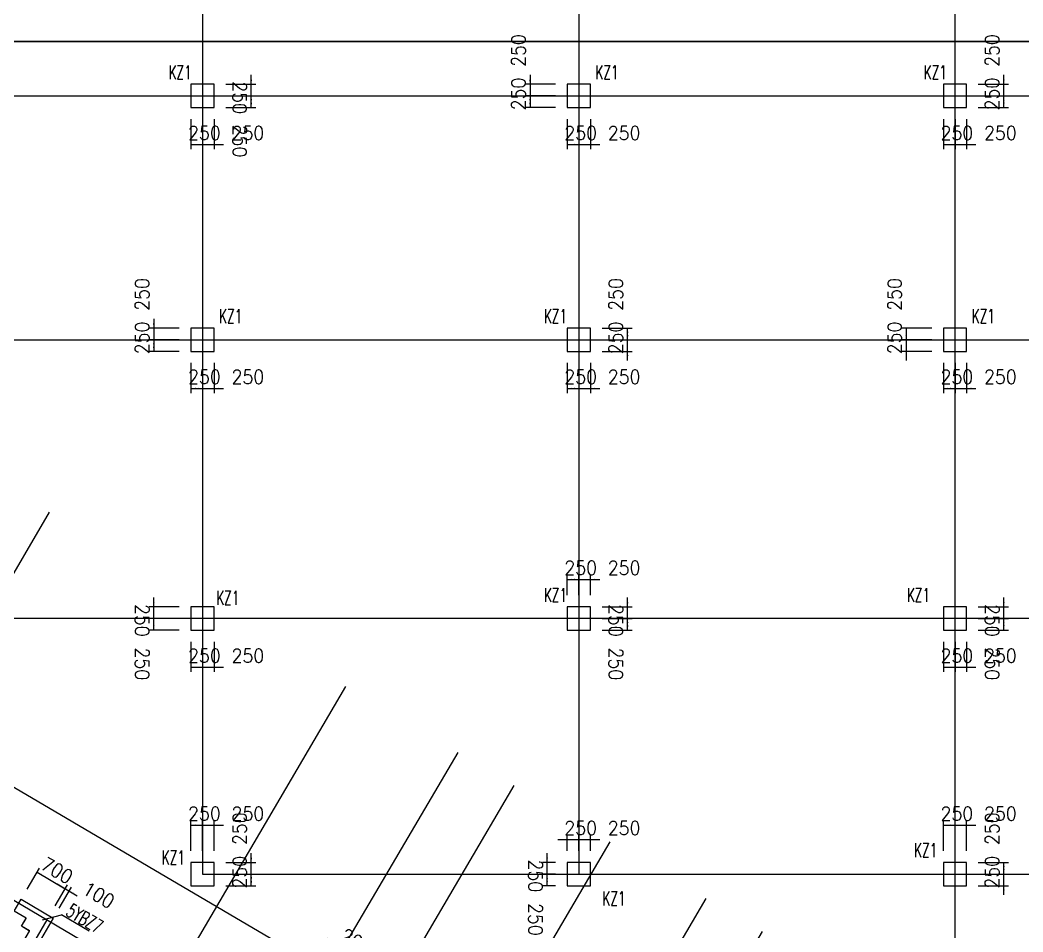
# Model space of a CAD drawing. Extents: x 387171 to 699106, y 11966 to 245688.
# Drawn here: x 504530 to 526120, y 183842 to 203469 of the extents above; entities that cross this region are included whole.
import ezdxf

# ---------------------------------------------------------------- set-up
doc = ezdxf.new("R2010")
doc.units = 0
doc.header["$LTSCALE"] = 100
doc.header["$MEASUREMENT"] = 0
for name, color, linetype in [('b边缘构件', 235, 'Continuous'), ('COLU', 7, 'Continuous'), ('DIM', 3, 'Continuous'), ('DOTE', 253, 'Continuous'), ('NUM', 7, 'Continuous'), ('wall-主楼', 2, 'Continuous'), ('Y阴影', 254, 'Continuous'), ('小尺寸', 4, 'Continuous'), ('边缘构件标注', 1, 'Continuous')]:
    doc.layers.add(name, color=color, linetype=linetype)
doc.styles.get("Standard").update_dxf_attribs({"font": 'standard'})
doc.dimstyles.get("Standard").update_dxf_attribs({"dimtxt": 300, "dimasz": 100, "dimexe": 100, "dimexo": 250, "dimgap": 100, "dimtad": 0, "dimtoh": 1, "dimdec": 0, "dimdsep": 46, "dimcen": 0.09, "dimclrt": 7, "dimadec": 0, "dimazin": 0, "dimtfac": 1, "dimtdec": 4, "dimtofl": 0, "dimtmove": 0, "dimatfit": 3, "dimfxl": 1, "dimtolj": 1, "dimtzin": 0, "dimarcsym": 0})

# ---------------------------------------------------------------- blocks, each defined once
blk = doc.blocks.new('*D4442')
at = {"layer": '小尺寸', "color": 0, "linetype": 'ByBlock', "lineweight": -2}
for p, q in [((504682, 184762), (504947, 185213)), ((504896, 185127), (505500, 184772)), ((505285, 184407), (505551, 184858))]:
    blk.add_line(p, q, dxfattribs=at)
for points in [[(504896, 185127), (504991, 185091), (504974, 185062)], [(505500, 184772), (505405, 184809), (505422, 184837)]]:
    blk.add_solid(points, dxfattribs=at)
at = {"layer": '小尺寸', "color": 7, "linetype": 'Continuous', "lineweight": -2, "insert": (505325, 185165), "char_height": 300, "width": 566.67, "attachment_point": 5, "rotation": 329.5454}
blk.add_mtext('700', dxfattribs=at)
blk = doc.blocks.new('*D545')
at = {"layer": '小尺寸', "color": 0, "linetype": 'ByBlock', "lineweight": -2}
for p, q in [((505285, 184407), (505551, 184858)), ((505327, 184874), (505758, 184620)), ((505371, 184356), (505637, 184808))]:
    blk.add_line(p, q, dxfattribs=at)
for points in [[(505500, 184772), (505405, 184809), (505422, 184837)], [(505586, 184722), (505681, 184685), (505664, 184657)]]:
    blk.add_solid(points, dxfattribs=at)
at = {"layer": '小尺寸', "color": 7, "linetype": 'Continuous', "lineweight": -2, "insert": (506222, 184638), "char_height": 300, "width": 476.67, "attachment_point": 5, "rotation": 329.5454}
blk.add_mtext('100', dxfattribs=at)
blk = doc.blocks.new('*D490')
at = {"layer": '小尺寸', "color": 0, "linetype": 'ByBlock', "lineweight": -2}
for p, q in [((504207, 184983), (503953, 184552)), ((504340, 184673), (504019, 184862)), ((504289, 184587), (503968, 184775))]:
    blk.add_line(p, q, dxfattribs=at)
for points in [[(504105, 184811), (504142, 184906), (504170, 184889)], [(504055, 184725), (504018, 184630), (503990, 184647)]]:
    blk.add_solid(points, dxfattribs=at)
at = {"layer": '小尺寸', "color": 7, "linetype": 'Continuous', "lineweight": -2, "insert": (504061, 185229), "char_height": 300, "width": 476.67, "attachment_point": 5, "rotation": 59.5454}
blk.add_mtext('100', dxfattribs=at)
blk = doc.blocks.new('*D1910')
at = {"layer": '小尺寸', "color": 0, "linetype": 'ByBlock', "lineweight": -2}
for p, q in [((511140, 183711), (511658, 183407)), ((511228, 183465), (511363, 183696)), ((511400, 183364), (511536, 183595))]:
    blk.add_line(p, q, dxfattribs=at)
for points in [[(511313, 183610), (511218, 183646), (511235, 183675)], [(511485, 183508), (511580, 183472), (511563, 183443)]]:
    blk.add_solid(points, dxfattribs=at)
at = {"layer": '小尺寸', "color": 7, "linetype": 'Continuous', "lineweight": -2, "insert": (511768, 183632), "char_height": 300, "width": 566.67, "attachment_point": 5, "rotation": 329.5454}
blk.add_mtext('200', dxfattribs=at)
blk = doc.blocks.new('*D4580')
at = {"layer": 'DIM', "color": 0, "linetype": 'ByBlock', "lineweight": -2}
for p, q in [((524408, 185588), (524408, 186238)), ((524408, 186138), (524658, 186138)), ((524658, 185588), (524658, 186238))]:
    blk.add_line(p, q, dxfattribs=at)
for points in [[(524408, 186138), (524508, 186155), (524508, 186121)], [(524658, 186138), (524558, 186121), (524558, 186155)]]:
    blk.add_solid(points, dxfattribs=at)
at = {"layer": 'DIM', "color": 7, "linetype": 'Continuous', "lineweight": -2, "insert": (524698, 186388), "char_height": 300, "width": 566.67, "attachment_point": 5}
blk.add_mtext('250', dxfattribs=at)
blk = doc.blocks.new('*D829')
at = {"layer": 'DIM', "color": 0, "linetype": 'ByBlock', "lineweight": -2}
for p, q in [((524458, 186138), (525108, 186138)), ((524658, 185588), (524658, 186238)), ((524908, 185588), (524908, 186238))]:
    blk.add_line(p, q, dxfattribs=at)
for points in [[(524658, 186138), (524558, 186121), (524558, 186155)], [(524908, 186138), (525008, 186155), (525008, 186121)]]:
    blk.add_solid(points, dxfattribs=at)
at = {"layer": 'DIM', "color": 7, "linetype": 'Continuous', "lineweight": -2, "insert": (525634, 186388), "char_height": 300, "width": 566.67, "attachment_point": 5}
blk.add_mtext('250', dxfattribs=at)
blk = doc.blocks.new('*D1021')
at = {"layer": 'DIM', "color": 0, "linetype": 'ByBlock', "lineweight": -2}
for p, q in [((525708, 184638), (525708, 185288)), ((525158, 185088), (525808, 185088)), ((525158, 184838), (525808, 184838))]:
    blk.add_line(p, q, dxfattribs=at)
for points in [[(525708, 185088), (525691, 185188), (525725, 185188)], [(525708, 184838), (525725, 184738), (525691, 184738)]]:
    blk.add_solid(points, dxfattribs=at)
at = {"layer": 'DIM', "color": 7, "linetype": 'Continuous', "lineweight": -2, "insert": (525458, 185128), "char_height": 300, "width": 566.67, "attachment_point": 5, "rotation": 90}
blk.add_mtext('250', dxfattribs=at)
blk = doc.blocks.new('*D783')
at = {"layer": 'DIM', "color": 0, "linetype": 'ByBlock', "lineweight": -2}
for p, q in [((525158, 185338), (525808, 185338)), ((525708, 185088), (525708, 185338)), ((525158, 185088), (525808, 185088))]:
    blk.add_line(p, q, dxfattribs=at)
for points in [[(525708, 185338), (525725, 185238), (525691, 185238)], [(525708, 185088), (525691, 185188), (525725, 185188)]]:
    blk.add_solid(points, dxfattribs=at)
at = {"layer": 'DIM', "color": 7, "linetype": 'Continuous', "lineweight": -2, "insert": (525458, 186064), "char_height": 300, "width": 566.67, "attachment_point": 5, "rotation": 90}
blk.add_mtext('250', dxfattribs=at)
blk = doc.blocks.new('*D1576')
at = {"layer": 'DIM', "color": 0, "linetype": 'ByBlock', "lineweight": -2}
for p, q in [((516058, 185088), (515777, 185088)), ((515877, 184838), (515877, 185088)), ((516058, 184838), (515777, 184838))]:
    blk.add_line(p, q, dxfattribs=at)
for points in [[(515877, 185088), (515894, 184988), (515860, 184988)], [(515877, 184838), (515860, 184938), (515894, 184938)]]:
    blk.add_solid(points, dxfattribs=at)
at = {"layer": 'DIM', "color": 7, "linetype": 'Continuous', "lineweight": -2, "insert": (515627, 184112), "char_height": 300, "width": 566.67, "attachment_point": 5, "rotation": 270}
blk.add_mtext('250', dxfattribs=at)
blk = doc.blocks.new('*D1175')
at = {"layer": 'DIM', "color": 0, "linetype": 'ByBlock', "lineweight": -2}
for p, q in [((515877, 184888), (515877, 185538)), ((516058, 185338), (515777, 185338)), ((516058, 185088), (515777, 185088))]:
    blk.add_line(p, q, dxfattribs=at)
for points in [[(515877, 185338), (515860, 185438), (515894, 185438)], [(515877, 185088), (515894, 184988), (515860, 184988)]]:
    blk.add_solid(points, dxfattribs=at)
at = {"layer": 'DIM', "color": 7, "linetype": 'Continuous', "lineweight": -2, "insert": (515627, 185048), "char_height": 300, "width": 566.67, "attachment_point": 5, "rotation": 270}
blk.add_mtext('250', dxfattribs=at)
blk = doc.blocks.new('*D2105')
at = {"layer": 'DIM', "color": 0, "linetype": 'ByBlock', "lineweight": -2}
for p, q in [((508208, 185588), (508208, 186238)), ((508208, 186138), (508458, 186138)), ((508458, 185588), (508458, 186238))]:
    blk.add_line(p, q, dxfattribs=at)
for points in [[(508208, 186138), (508308, 186155), (508308, 186121)], [(508458, 186138), (508358, 186121), (508358, 186155)]]:
    blk.add_solid(points, dxfattribs=at)
at = {"layer": 'DIM', "color": 7, "linetype": 'Continuous', "lineweight": -2, "insert": (508498, 186388), "char_height": 300, "width": 566.67, "attachment_point": 5}
blk.add_mtext('250', dxfattribs=at)
blk = doc.blocks.new('*D1700')
at = {"layer": 'DIM', "color": 0, "linetype": 'ByBlock', "lineweight": -2}
for p, q in [((508258, 186138), (508908, 186138)), ((508458, 185588), (508458, 186238)), ((508708, 185588), (508708, 186238))]:
    blk.add_line(p, q, dxfattribs=at)
for points in [[(508458, 186138), (508358, 186121), (508358, 186155)], [(508708, 186138), (508808, 186155), (508808, 186121)]]:
    blk.add_solid(points, dxfattribs=at)
at = {"layer": 'DIM', "color": 7, "linetype": 'Continuous', "lineweight": -2, "insert": (509434, 186388), "char_height": 300, "width": 566.67, "attachment_point": 5}
blk.add_mtext('250', dxfattribs=at)
blk = doc.blocks.new('*D1906')
at = {"layer": 'DIM', "color": 0, "linetype": 'ByBlock', "lineweight": -2}
for p, q in [((508958, 185088), (509608, 185088)), ((509508, 184838), (509508, 185088)), ((508958, 184838), (509608, 184838))]:
    blk.add_line(p, q, dxfattribs=at)
for points in [[(509508, 185088), (509525, 184988), (509491, 184988)], [(509508, 184838), (509491, 184938), (509525, 184938)]]:
    blk.add_solid(points, dxfattribs=at)
at = {"layer": 'DIM', "color": 7, "linetype": 'Continuous', "lineweight": -2, "insert": (509258, 185128), "char_height": 300, "width": 566.67, "attachment_point": 5, "rotation": 90}
blk.add_mtext('250', dxfattribs=at)
blk = doc.blocks.new('*D2829')
at = {"layer": 'DIM', "color": 0, "linetype": 'ByBlock', "lineweight": -2}
for p, q in [((509508, 184888), (509508, 185538)), ((508958, 185338), (509608, 185338)), ((508958, 185088), (509608, 185088))]:
    blk.add_line(p, q, dxfattribs=at)
for points in [[(509508, 185338), (509491, 185438), (509525, 185438)], [(509508, 185088), (509525, 184988), (509491, 184988)]]:
    blk.add_solid(points, dxfattribs=at)
at = {"layer": 'DIM', "color": 7, "linetype": 'Continuous', "lineweight": -2, "insert": (509258, 186064), "char_height": 300, "width": 566.67, "attachment_point": 5, "rotation": 90}
blk.add_mtext('250', dxfattribs=at)
blk = doc.blocks.new('*D3519')
at = {"layer": 'DIM', "color": 0, "linetype": 'ByBlock', "lineweight": -2}
for p, q in [((524408, 190088), (524408, 189438)), ((524658, 190088), (524658, 189438)), ((524408, 189538), (524658, 189538))]:
    blk.add_line(p, q, dxfattribs=at)
for points in [[(524408, 189538), (524508, 189555), (524508, 189521)], [(524658, 189538), (524558, 189521), (524558, 189555)]]:
    blk.add_solid(points, dxfattribs=at)
at = {"layer": 'DIM', "color": 7, "linetype": 'Continuous', "lineweight": -2, "insert": (524698, 189788), "char_height": 300, "width": 566.67, "attachment_point": 5}
blk.add_mtext('250', dxfattribs=at)
blk = doc.blocks.new('*D3708')
at = {"layer": 'DIM', "color": 0, "linetype": 'ByBlock', "lineweight": -2}
for p, q in [((524658, 190088), (524658, 189438)), ((524908, 190088), (524908, 189438)), ((524458, 189538), (525108, 189538))]:
    blk.add_line(p, q, dxfattribs=at)
for points in [[(524658, 189538), (524558, 189521), (524558, 189555)], [(524908, 189538), (525008, 189555), (525008, 189521)]]:
    blk.add_solid(points, dxfattribs=at)
at = {"layer": 'DIM', "color": 7, "linetype": 'Continuous', "lineweight": -2, "insert": (525634, 189788), "char_height": 300, "width": 566.67, "attachment_point": 5}
blk.add_mtext('250', dxfattribs=at)
blk = doc.blocks.new('*D4459')
at = {"layer": 'DIM', "color": 0, "linetype": 'ByBlock', "lineweight": -2}
for p, q in [((525158, 190588), (525808, 190588)), ((525708, 190338), (525708, 190588)), ((525158, 190338), (525808, 190338))]:
    blk.add_line(p, q, dxfattribs=at)
for points in [[(525708, 190588), (525725, 190488), (525691, 190488)], [(525708, 190338), (525691, 190438), (525725, 190438)]]:
    blk.add_solid(points, dxfattribs=at)
at = {"layer": 'DIM', "color": 7, "linetype": 'Continuous', "lineweight": -2, "insert": (525458, 189612), "char_height": 300, "width": 566.67, "attachment_point": 5, "rotation": 270}
blk.add_mtext('250', dxfattribs=at)
blk = doc.blocks.new('*D4233')
at = {"layer": 'DIM', "color": 0, "linetype": 'ByBlock', "lineweight": -2}
for p, q in [((525708, 190388), (525708, 191038)), ((525158, 190838), (525808, 190838)), ((525158, 190588), (525808, 190588))]:
    blk.add_line(p, q, dxfattribs=at)
for points in [[(525708, 190838), (525691, 190938), (525725, 190938)], [(525708, 190588), (525725, 190488), (525691, 190488)]]:
    blk.add_solid(points, dxfattribs=at)
at = {"layer": 'DIM', "color": 7, "linetype": 'Continuous', "lineweight": -2, "insert": (525458, 190548), "char_height": 300, "width": 566.67, "attachment_point": 5, "rotation": 270}
blk.add_mtext('250', dxfattribs=at)
blk = doc.blocks.new('*D341')
at = {"layer": 'DIM', "color": 0, "linetype": 'ByBlock', "lineweight": -2}
for p, q in [((516308, 191088), (516308, 191528)), ((516558, 191088), (516558, 191528)), ((516308, 191428), (516558, 191428))]:
    blk.add_line(p, q, dxfattribs=at)
for points in [[(516308, 191428), (516408, 191444), (516408, 191411)], [(516558, 191428), (516458, 191411), (516458, 191444)]]:
    blk.add_solid(points, dxfattribs=at)
at = {"layer": 'DIM', "color": 7, "linetype": 'Continuous', "lineweight": -2, "insert": (516598, 191678), "char_height": 300, "width": 566.67, "attachment_point": 5}
blk.add_mtext('250', dxfattribs=at)
blk = doc.blocks.new('*D95')
at = {"layer": 'DIM', "color": 0, "linetype": 'ByBlock', "lineweight": -2}
for p, q in [((516558, 191088), (516558, 191528)), ((516808, 191088), (516808, 191528)), ((516358, 191428), (517008, 191428))]:
    blk.add_line(p, q, dxfattribs=at)
for points in [[(516558, 191428), (516458, 191411), (516458, 191444)], [(516808, 191428), (516908, 191444), (516908, 191411)]]:
    blk.add_solid(points, dxfattribs=at)
at = {"layer": 'DIM', "color": 7, "linetype": 'Continuous', "lineweight": -2, "insert": (517534, 191678), "char_height": 300, "width": 566.67, "attachment_point": 5}
blk.add_mtext('250', dxfattribs=at)
blk = doc.blocks.new('*D852')
at = {"layer": 'DIM', "color": 0, "linetype": 'ByBlock', "lineweight": -2}
for p, q in [((517058, 190588), (517708, 190588)), ((517608, 190338), (517608, 190588)), ((517058, 190338), (517708, 190338))]:
    blk.add_line(p, q, dxfattribs=at)
for points in [[(517608, 190588), (517625, 190488), (517591, 190488)], [(517608, 190338), (517591, 190438), (517625, 190438)]]:
    blk.add_solid(points, dxfattribs=at)
at = {"layer": 'DIM', "color": 7, "linetype": 'Continuous', "lineweight": -2, "insert": (517358, 189612), "char_height": 300, "width": 566.67, "attachment_point": 5, "rotation": 270}
blk.add_mtext('250', dxfattribs=at)
blk = doc.blocks.new('*D1038')
at = {"layer": 'DIM', "color": 0, "linetype": 'ByBlock', "lineweight": -2}
for p, q in [((517608, 190388), (517608, 191038)), ((517058, 190838), (517708, 190838)), ((517058, 190588), (517708, 190588))]:
    blk.add_line(p, q, dxfattribs=at)
for points in [[(517608, 190838), (517591, 190938), (517625, 190938)], [(517608, 190588), (517625, 190488), (517591, 190488)]]:
    blk.add_solid(points, dxfattribs=at)
at = {"layer": 'DIM', "color": 7, "linetype": 'Continuous', "lineweight": -2, "insert": (517358, 190548), "char_height": 300, "width": 566.67, "attachment_point": 5, "rotation": 270}
blk.add_mtext('250', dxfattribs=at)
blk = doc.blocks.new('*D801')
at = {"layer": 'DIM', "color": 0, "linetype": 'ByBlock', "lineweight": -2}
for p, q in [((508208, 190088), (508208, 189438)), ((508458, 190088), (508458, 189438)), ((508208, 189538), (508458, 189538))]:
    blk.add_line(p, q, dxfattribs=at)
for points in [[(508208, 189538), (508308, 189555), (508308, 189521)], [(508458, 189538), (508358, 189521), (508358, 189555)]]:
    blk.add_solid(points, dxfattribs=at)
at = {"layer": 'DIM', "color": 7, "linetype": 'Continuous', "lineweight": -2, "insert": (508498, 189788), "char_height": 300, "width": 566.67, "attachment_point": 5}
blk.add_mtext('250', dxfattribs=at)
blk = doc.blocks.new('*D1594')
at = {"layer": 'DIM', "color": 0, "linetype": 'ByBlock', "lineweight": -2}
for p, q in [((508458, 190088), (508458, 189438)), ((508708, 190088), (508708, 189438)), ((508258, 189538), (508908, 189538))]:
    blk.add_line(p, q, dxfattribs=at)
for points in [[(508458, 189538), (508358, 189521), (508358, 189555)], [(508708, 189538), (508808, 189555), (508808, 189521)]]:
    blk.add_solid(points, dxfattribs=at)
at = {"layer": 'DIM', "color": 7, "linetype": 'Continuous', "lineweight": -2, "insert": (509434, 189788), "char_height": 300, "width": 566.67, "attachment_point": 5}
blk.add_mtext('250', dxfattribs=at)
blk = doc.blocks.new('*D1198')
at = {"layer": 'DIM', "color": 0, "linetype": 'ByBlock', "lineweight": -2}
for p, q in [((507958, 190588), (507308, 190588)), ((507408, 190338), (507408, 190588)), ((507958, 190338), (507308, 190338))]:
    blk.add_line(p, q, dxfattribs=at)
for points in [[(507408, 190588), (507425, 190488), (507391, 190488)], [(507408, 190338), (507391, 190438), (507425, 190438)]]:
    blk.add_solid(points, dxfattribs=at)
at = {"layer": 'DIM', "color": 7, "linetype": 'Continuous', "lineweight": -2, "insert": (507158, 189612), "char_height": 300, "width": 566.67, "attachment_point": 5, "rotation": 270}
blk.add_mtext('250', dxfattribs=at)
blk = doc.blocks.new('*D2122')
at = {"layer": 'DIM', "color": 0, "linetype": 'ByBlock', "lineweight": -2}
for p, q in [((507408, 190388), (507408, 191038)), ((507958, 190838), (507308, 190838)), ((507958, 190588), (507308, 190588))]:
    blk.add_line(p, q, dxfattribs=at)
for points in [[(507408, 190838), (507391, 190938), (507425, 190938)], [(507408, 190588), (507425, 190488), (507391, 190488)]]:
    blk.add_solid(points, dxfattribs=at)
at = {"layer": 'DIM', "color": 7, "linetype": 'Continuous', "lineweight": -2, "insert": (507158, 190548), "char_height": 300, "width": 566.67, "attachment_point": 5, "rotation": 270}
blk.add_mtext('250', dxfattribs=at)
blk = doc.blocks.new('*D68')
at = {"layer": 'DIM', "color": 0, "linetype": 'ByBlock', "lineweight": -2}
for p, q in [((507408, 197038), (507408, 196388)), ((507958, 196838), (507308, 196838)), ((507958, 196588), (507308, 196588))]:
    blk.add_line(p, q, dxfattribs=at)
for points in [[(507408, 196838), (507391, 196938), (507425, 196938)], [(507408, 196588), (507425, 196488), (507391, 196488)]]:
    blk.add_solid(points, dxfattribs=at)
at = {"layer": 'DIM', "color": 7, "linetype": 'Continuous', "lineweight": -2, "insert": (507158, 197564), "char_height": 300, "width": 566.67, "attachment_point": 5, "rotation": 90}
blk.add_mtext('250', dxfattribs=at)
blk = doc.blocks.new('*D830')
at = {"layer": 'DIM', "color": 0, "linetype": 'ByBlock', "lineweight": -2}
for p, q in [((507958, 196588), (507308, 196588)), ((507408, 196588), (507408, 196338)), ((507958, 196338), (507308, 196338))]:
    blk.add_line(p, q, dxfattribs=at)
for points in [[(507408, 196588), (507425, 196488), (507391, 196488)], [(507408, 196338), (507391, 196438), (507425, 196438)]]:
    blk.add_solid(points, dxfattribs=at)
at = {"layer": 'DIM', "color": 7, "linetype": 'Continuous', "lineweight": -2, "insert": (507158, 196628), "char_height": 300, "width": 566.67, "attachment_point": 5, "rotation": 90}
blk.add_mtext('250', dxfattribs=at)
blk = doc.blocks.new('*D1024')
at = {"layer": 'DIM', "color": 0, "linetype": 'ByBlock', "lineweight": -2}
for p, q in [((508208, 196088), (508208, 195438)), ((508458, 196088), (508458, 195438)), ((508208, 195538), (508458, 195538))]:
    blk.add_line(p, q, dxfattribs=at)
for points in [[(508208, 195538), (508308, 195555), (508308, 195521)], [(508458, 195538), (508358, 195521), (508358, 195555)]]:
    blk.add_solid(points, dxfattribs=at)
at = {"layer": 'DIM', "color": 7, "linetype": 'Continuous', "lineweight": -2, "insert": (508498, 195788), "char_height": 300, "width": 566.67, "attachment_point": 5}
blk.add_mtext('250', dxfattribs=at)
blk = doc.blocks.new('*D784')
at = {"layer": 'DIM', "color": 0, "linetype": 'ByBlock', "lineweight": -2}
for p, q in [((508458, 196088), (508458, 195438)), ((508708, 196088), (508708, 195438)), ((508258, 195538), (508908, 195538))]:
    blk.add_line(p, q, dxfattribs=at)
for points in [[(508458, 195538), (508358, 195521), (508358, 195555)], [(508708, 195538), (508808, 195555), (508808, 195521)]]:
    blk.add_solid(points, dxfattribs=at)
at = {"layer": 'DIM', "color": 7, "linetype": 'Continuous', "lineweight": -2, "insert": (509434, 195788), "char_height": 300, "width": 566.67, "attachment_point": 5}
blk.add_mtext('250', dxfattribs=at)
blk = doc.blocks.new('*D1579')
at = {"layer": 'DIM', "color": 0, "linetype": 'ByBlock', "lineweight": -2}
for p, q in [((516308, 196088), (516308, 195438)), ((516558, 196088), (516558, 195438)), ((516308, 195538), (516558, 195538))]:
    blk.add_line(p, q, dxfattribs=at)
for points in [[(516308, 195538), (516408, 195555), (516408, 195521)], [(516558, 195538), (516458, 195521), (516458, 195555)]]:
    blk.add_solid(points, dxfattribs=at)
at = {"layer": 'DIM', "color": 7, "linetype": 'Continuous', "lineweight": -2, "insert": (516598, 195788), "char_height": 300, "width": 566.67, "attachment_point": 5}
blk.add_mtext('250', dxfattribs=at)
blk = doc.blocks.new('*D1322')
at = {"layer": 'DIM', "color": 0, "linetype": 'ByBlock', "lineweight": -2}
for p, q in [((516558, 196088), (516558, 195438)), ((516808, 196088), (516808, 195438)), ((516358, 195538), (517008, 195538))]:
    blk.add_line(p, q, dxfattribs=at)
for points in [[(516558, 195538), (516458, 195521), (516458, 195555)], [(516808, 195538), (516908, 195555), (516908, 195521)]]:
    blk.add_solid(points, dxfattribs=at)
at = {"layer": 'DIM', "color": 7, "linetype": 'Continuous', "lineweight": -2, "insert": (517534, 195788), "char_height": 300, "width": 566.67, "attachment_point": 5}
blk.add_mtext('250', dxfattribs=at)
blk = doc.blocks.new('*D2106')
at = {"layer": 'DIM', "color": 0, "linetype": 'ByBlock', "lineweight": -2}
for p, q in [((517608, 196138), (517608, 196788)), ((517058, 196588), (517708, 196588)), ((517058, 196338), (517708, 196338))]:
    blk.add_line(p, q, dxfattribs=at)
for points in [[(517608, 196588), (517591, 196688), (517625, 196688)], [(517608, 196338), (517625, 196238), (517591, 196238)]]:
    blk.add_solid(points, dxfattribs=at)
at = {"layer": 'DIM', "color": 7, "linetype": 'Continuous', "lineweight": -2, "insert": (517358, 196628), "char_height": 300, "width": 566.67, "attachment_point": 5, "rotation": 90}
blk.add_mtext('250', dxfattribs=at)
blk = doc.blocks.new('*D1703')
at = {"layer": 'DIM', "color": 0, "linetype": 'ByBlock', "lineweight": -2}
for p, q in [((517058, 196838), (517708, 196838)), ((517608, 196588), (517608, 196838)), ((517058, 196588), (517708, 196588))]:
    blk.add_line(p, q, dxfattribs=at)
for points in [[(517608, 196838), (517625, 196738), (517591, 196738)], [(517608, 196588), (517591, 196688), (517625, 196688)]]:
    blk.add_solid(points, dxfattribs=at)
at = {"layer": 'DIM', "color": 7, "linetype": 'Continuous', "lineweight": -2, "insert": (517358, 197564), "char_height": 300, "width": 566.67, "attachment_point": 5, "rotation": 90}
blk.add_mtext('250', dxfattribs=at)
blk = doc.blocks.new('*D2622')
at = {"layer": 'DIM', "color": 0, "linetype": 'ByBlock', "lineweight": -2}
for p, q in [((524158, 196838), (523508, 196838)), ((523608, 196838), (523608, 196588)), ((524158, 196588), (523508, 196588))]:
    blk.add_line(p, q, dxfattribs=at)
for points in [[(523608, 196838), (523625, 196738), (523591, 196738)], [(523608, 196588), (523591, 196688), (523625, 196688)]]:
    blk.add_solid(points, dxfattribs=at)
at = {"layer": 'DIM', "color": 7, "linetype": 'Continuous', "lineweight": -2, "insert": (523358, 197564), "char_height": 300, "width": 566.67, "attachment_point": 5, "rotation": 90}
blk.add_mtext('250', dxfattribs=at)
blk = doc.blocks.new('*D2832')
at = {"layer": 'DIM', "color": 0, "linetype": 'ByBlock', "lineweight": -2}
for p, q in [((523608, 196788), (523608, 196138)), ((524158, 196588), (523508, 196588)), ((524158, 196338), (523508, 196338))]:
    blk.add_line(p, q, dxfattribs=at)
for points in [[(523608, 196588), (523591, 196688), (523625, 196688)], [(523608, 196338), (523625, 196238), (523591, 196238)]]:
    blk.add_solid(points, dxfattribs=at)
at = {"layer": 'DIM', "color": 7, "linetype": 'Continuous', "lineweight": -2, "insert": (523358, 196628), "char_height": 300, "width": 566.67, "attachment_point": 5, "rotation": 90}
blk.add_mtext('250', dxfattribs=at)
blk = doc.blocks.new('*D2434')
at = {"layer": 'DIM', "color": 0, "linetype": 'ByBlock', "lineweight": -2}
for p, q in [((524408, 196088), (524408, 195438)), ((524658, 196088), (524658, 195438)), ((524408, 195538), (524658, 195538))]:
    blk.add_line(p, q, dxfattribs=at)
for points in [[(524408, 195538), (524508, 195555), (524508, 195521)], [(524658, 195538), (524558, 195521), (524558, 195555)]]:
    blk.add_solid(points, dxfattribs=at)
at = {"layer": 'DIM', "color": 7, "linetype": 'Continuous', "lineweight": -2, "insert": (524698, 195788), "char_height": 300, "width": 566.67, "attachment_point": 5}
blk.add_mtext('250', dxfattribs=at)
blk = doc.blocks.new('*D3350')
at = {"layer": 'DIM', "color": 0, "linetype": 'ByBlock', "lineweight": -2}
for p, q in [((524658, 196088), (524658, 195438)), ((524908, 196088), (524908, 195438)), ((524458, 195538), (525108, 195538))]:
    blk.add_line(p, q, dxfattribs=at)
for points in [[(524658, 195538), (524558, 195521), (524558, 195555)], [(524908, 195538), (525008, 195555), (525008, 195521)]]:
    blk.add_solid(points, dxfattribs=at)
at = {"layer": 'DIM', "color": 7, "linetype": 'Continuous', "lineweight": -2, "insert": (525634, 195788), "char_height": 300, "width": 566.67, "attachment_point": 5}
blk.add_mtext('250', dxfattribs=at)
blk = doc.blocks.new('*D4206')
at = {"layer": 'DIM', "color": 0, "linetype": 'ByBlock', "lineweight": -2}
for p, q in [((508208, 201338), (508208, 200688)), ((508458, 201338), (508458, 200688)), ((508208, 200788), (508458, 200788))]:
    blk.add_line(p, q, dxfattribs=at)
for points in [[(508208, 200788), (508308, 200805), (508308, 200771)], [(508458, 200788), (508358, 200771), (508358, 200805)]]:
    blk.add_solid(points, dxfattribs=at)
at = {"layer": 'DIM', "color": 7, "linetype": 'Continuous', "lineweight": -2, "insert": (508498, 201038), "char_height": 300, "width": 566.67, "attachment_point": 5}
blk.add_mtext('250', dxfattribs=at)
blk = doc.blocks.new('*D4381')
at = {"layer": 'DIM', "color": 0, "linetype": 'ByBlock', "lineweight": -2}
for p, q in [((508458, 201338), (508458, 200688)), ((508708, 201338), (508708, 200688)), ((508258, 200788), (508908, 200788))]:
    blk.add_line(p, q, dxfattribs=at)
for points in [[(508458, 200788), (508358, 200771), (508358, 200805)], [(508708, 200788), (508808, 200805), (508808, 200771)]]:
    blk.add_solid(points, dxfattribs=at)
at = {"layer": 'DIM', "color": 7, "linetype": 'Continuous', "lineweight": -2, "insert": (509434, 201038), "char_height": 300, "width": 566.67, "attachment_point": 5}
blk.add_mtext('250', dxfattribs=at)
blk = doc.blocks.new('*D4005')
at = {"layer": 'DIM', "color": 0, "linetype": 'ByBlock', "lineweight": -2}
for p, q in [((508958, 201838), (509608, 201838)), ((509508, 201588), (509508, 201838)), ((508958, 201588), (509608, 201588))]:
    blk.add_line(p, q, dxfattribs=at)
for points in [[(509508, 201838), (509525, 201738), (509491, 201738)], [(509508, 201588), (509491, 201688), (509525, 201688)]]:
    blk.add_solid(points, dxfattribs=at)
at = {"layer": 'DIM', "color": 7, "linetype": 'Continuous', "lineweight": -2, "insert": (509258, 200862), "char_height": 300, "width": 566.67, "attachment_point": 5, "rotation": 270}
blk.add_mtext('250', dxfattribs=at)
blk = doc.blocks.new('*D266')
at = {"layer": 'DIM', "color": 0, "linetype": 'ByBlock', "lineweight": -2}
for p, q in [((508958, 202088), (509608, 202088)), ((509508, 201638), (509508, 202288)), ((508958, 201838), (509608, 201838))]:
    blk.add_line(p, q, dxfattribs=at)
for points in [[(509508, 202088), (509491, 202188), (509525, 202188)], [(509508, 201838), (509525, 201738), (509491, 201738)]]:
    blk.add_solid(points, dxfattribs=at)
at = {"layer": 'DIM', "color": 7, "linetype": 'Continuous', "lineweight": -2, "insert": (509258, 201798), "char_height": 300, "width": 566.67, "attachment_point": 5, "rotation": 270}
blk.add_mtext('250', dxfattribs=at)
blk = doc.blocks.new('*D4528')
at = {"layer": 'DIM', "color": 0, "linetype": 'ByBlock', "lineweight": -2}
for p, q in [((516058, 202088), (515408, 202088)), ((515508, 202288), (515508, 201638)), ((516058, 201838), (515408, 201838))]:
    blk.add_line(p, q, dxfattribs=at)
for points in [[(515508, 202088), (515491, 202188), (515525, 202188)], [(515508, 201838), (515525, 201738), (515491, 201738)]]:
    blk.add_solid(points, dxfattribs=at)
at = {"layer": 'DIM', "color": 7, "linetype": 'Continuous', "lineweight": -2, "insert": (515258, 202814), "char_height": 300, "width": 566.67, "attachment_point": 5, "rotation": 90}
blk.add_mtext('250', dxfattribs=at)
blk = doc.blocks.new('*D785')
at = {"layer": 'DIM', "color": 0, "linetype": 'ByBlock', "lineweight": -2}
for p, q in [((516058, 201838), (515408, 201838)), ((515508, 201838), (515508, 201588)), ((516058, 201588), (515408, 201588))]:
    blk.add_line(p, q, dxfattribs=at)
for points in [[(515508, 201838), (515525, 201738), (515491, 201738)], [(515508, 201588), (515491, 201688), (515525, 201688)]]:
    blk.add_solid(points, dxfattribs=at)
at = {"layer": 'DIM', "color": 7, "linetype": 'Continuous', "lineweight": -2, "insert": (515258, 201878), "char_height": 300, "width": 566.67, "attachment_point": 5, "rotation": 90}
blk.add_mtext('250', dxfattribs=at)
blk = doc.blocks.new('*D398')
at = {"layer": 'DIM', "color": 0, "linetype": 'ByBlock', "lineweight": -2}
for p, q in [((516308, 201338), (516308, 200688)), ((516558, 201338), (516558, 200688)), ((516308, 200788), (516558, 200788))]:
    blk.add_line(p, q, dxfattribs=at)
for points in [[(516308, 200788), (516408, 200805), (516408, 200771)], [(516558, 200788), (516458, 200771), (516458, 200805)]]:
    blk.add_solid(points, dxfattribs=at)
at = {"layer": 'DIM', "color": 7, "linetype": 'Continuous', "lineweight": -2, "insert": (516598, 201038), "char_height": 300, "width": 566.67, "attachment_point": 5}
blk.add_mtext('250', dxfattribs=at)
blk = doc.blocks.new('*D589')
at = {"layer": 'DIM', "color": 0, "linetype": 'ByBlock', "lineweight": -2}
for p, q in [((516558, 201338), (516558, 200688)), ((516808, 201338), (516808, 200688)), ((516358, 200788), (517008, 200788))]:
    blk.add_line(p, q, dxfattribs=at)
for points in [[(516558, 200788), (516458, 200771), (516458, 200805)], [(516808, 200788), (516908, 200805), (516908, 200771)]]:
    blk.add_solid(points, dxfattribs=at)
at = {"layer": 'DIM', "color": 7, "linetype": 'Continuous', "lineweight": -2, "insert": (517534, 201038), "char_height": 300, "width": 566.67, "attachment_point": 5}
blk.add_mtext('250', dxfattribs=at)
blk = doc.blocks.new('*D1515')
at = {"layer": 'DIM', "color": 0, "linetype": 'ByBlock', "lineweight": -2}
for p, q in [((524408, 201338), (524408, 200688)), ((524658, 201338), (524658, 200688)), ((524408, 200788), (524658, 200788))]:
    blk.add_line(p, q, dxfattribs=at)
for points in [[(524408, 200788), (524508, 200805), (524508, 200771)], [(524658, 200788), (524558, 200771), (524558, 200805)]]:
    blk.add_solid(points, dxfattribs=at)
at = {"layer": 'DIM', "color": 7, "linetype": 'Continuous', "lineweight": -2, "insert": (524698, 201038), "char_height": 300, "width": 566.67, "attachment_point": 5}
blk.add_mtext('250', dxfattribs=at)
blk = doc.blocks.new('*D1115')
at = {"layer": 'DIM', "color": 0, "linetype": 'ByBlock', "lineweight": -2}
for p, q in [((524658, 201338), (524658, 200688)), ((524908, 201338), (524908, 200688)), ((524458, 200788), (525108, 200788))]:
    blk.add_line(p, q, dxfattribs=at)
for points in [[(524658, 200788), (524558, 200771), (524558, 200805)], [(524908, 200788), (525008, 200805), (525008, 200771)]]:
    blk.add_solid(points, dxfattribs=at)
at = {"layer": 'DIM', "color": 7, "linetype": 'Continuous', "lineweight": -2, "insert": (525634, 201038), "char_height": 300, "width": 566.67, "attachment_point": 5}
blk.add_mtext('250', dxfattribs=at)
blk = doc.blocks.new('*D1898')
at = {"layer": 'DIM', "color": 0, "linetype": 'ByBlock', "lineweight": -2}
for p, q in [((525158, 201838), (525808, 201838)), ((525708, 201588), (525708, 201838)), ((525158, 201588), (525808, 201588))]:
    blk.add_line(p, q, dxfattribs=at)
for points in [[(525708, 201838), (525725, 201738), (525691, 201738)], [(525708, 201588), (525691, 201688), (525725, 201688)]]:
    blk.add_solid(points, dxfattribs=at)
at = {"layer": 'DIM', "color": 7, "linetype": 'Continuous', "lineweight": -2, "insert": (525458, 201878), "char_height": 300, "width": 566.67, "attachment_point": 5, "rotation": 90}
blk.add_mtext('250', dxfattribs=at)
blk = doc.blocks.new('*D1643')
at = {"layer": 'DIM', "color": 0, "linetype": 'ByBlock', "lineweight": -2}
for p, q in [((525158, 202088), (525808, 202088)), ((525708, 201638), (525708, 202288)), ((525158, 201838), (525808, 201838))]:
    blk.add_line(p, q, dxfattribs=at)
for points in [[(525708, 202088), (525691, 202188), (525725, 202188)], [(525708, 201838), (525725, 201738), (525691, 201738)]]:
    blk.add_solid(points, dxfattribs=at)
at = {"layer": 'DIM', "color": 7, "linetype": 'Continuous', "lineweight": -2, "insert": (525458, 202814), "char_height": 300, "width": 566.67, "attachment_point": 5, "rotation": 90}
blk.add_mtext('250', dxfattribs=at)
blk = doc.blocks.new('*D4145')
at = {"layer": 'DIM', "color": 0, "linetype": 'ByBlock', "lineweight": -2}
for p, q in [((516308, 185588), (516308, 185929)), ((516558, 185588), (516558, 185929)), ((516108, 185829), (516758, 185829))]:
    blk.add_line(p, q, dxfattribs=at)
for points in [[(516308, 185829), (516208, 185812), (516208, 185845)], [(516558, 185829), (516658, 185845), (516658, 185812)]]:
    blk.add_solid(points, dxfattribs=at)
at = {"layer": 'DIM', "color": 7, "linetype": 'Continuous', "lineweight": -2, "insert": (516598, 186079), "char_height": 300, "width": 566.67, "attachment_point": 5}
blk.add_mtext('250', dxfattribs=at)
blk = doc.blocks.new('*D391')
at = {"layer": 'DIM', "color": 0, "linetype": 'ByBlock', "lineweight": -2}
for p, q in [((516558, 185588), (516558, 185929)), ((516808, 185588), (516808, 185929)), ((516358, 185829), (517008, 185829))]:
    blk.add_line(p, q, dxfattribs=at)
for points in [[(516558, 185829), (516458, 185812), (516458, 185845)], [(516808, 185829), (516908, 185845), (516908, 185812)]]:
    blk.add_solid(points, dxfattribs=at)
at = {"layer": 'DIM', "color": 7, "linetype": 'Continuous', "lineweight": -2, "insert": (517534, 186079), "char_height": 300, "width": 566.67, "attachment_point": 5}
blk.add_mtext('250', dxfattribs=at)
blk = doc.blocks.new('后浇带现场')
at = {"color": 6, "lineweight": 30}
blk.add_lwpolyline([(660511, 730049), (710056, 730049), (710057, 730849), (660479, 730849)], dxfattribs=at)

msp = doc.modelspace()

# ---------------------------------------------------------------- hatches: boundary and pattern name
at = {"layer": 'Y阴影'}
h = msp.add_hatch(dxfattribs=at)
h.set_pattern_fill('ANSI31', color=256, scale=25, angle=-30.45463, style=0)
h.set_pattern_definition([])
edge = h.paths.add_edge_path(flags=0)
edge.add_line((504378, 183258.8), (504731.5, 183860.1))
edge.add_arc((504729.4, 183861.3), 2.5, 329.54537, 419.54537)
edge.add_line((504730.7, 183863.5), (504560.4, 183963.6))
edge.add_line((504560.4, 183963.6), (504660.5, 184133.9))
edge.add_arc((504658.3, 184135.1), 2.5, 329.54537, 419.54537)
edge.add_line((504659.6, 184137.3), (504403.2, 184288.1))
edge.add_line((504403.2, 184288.1), (504555.2, 184546.7))
edge.add_line((504555.2, 184546.7), (505244.8, 184141.2))
edge.add_line((505244.8, 184141.2), (504940.7, 183624))
edge.add_line((504940.7, 183624), (505371.8, 183370.6))
edge.add_line((505371.8, 183370.6), (505219.7, 183111.9))
edge.add_line((505219.7, 183111.9), (504788.7, 183365.4))
edge.add_line((504788.7, 183365.4), (504636.6, 183106.8))
edge.add_line((504636.6, 183106.8), (504378, 183258.8))

# ---------------------------------------------------------------- linework, layer by layer
at = {"layer": 'b边缘构件'}
msp.add_lwpolyline([(504378, 183258.8), (504731.5, 183860.1, 0.4142136), (504730.7, 183863.5), (504560.4, 183963.6), (504660.5, 184133.9, 0.4142136), (504659.6, 184137.3), (504403.2, 184288.1), (504555.2, 184546.7), (505244.8, 184141.2), (504940.7, 183624), (505371.8, 183370.6), (505219.7, 183111.9), (504788.7, 183365.4), (504636.6, 183106.8)], format="xyb", close=True, dxfattribs=at)
at = {"layer": 'COLU'}
for points in [[(508208.1, 201587.9), (508708.1, 201587.9), (508708.1, 202087.9), (508208.1, 202087.9)], [(516308.1, 201587.9), (516808.1, 201587.9), (516808.1, 202087.9), (516308.1, 202087.9)], [(524408.1, 201587.9), (524908.1, 201587.9), (524908.1, 202087.9), (524408.1, 202087.9)], [(508208.1, 196337.9), (508708.1, 196337.9), (508708.1, 196837.9), (508208.1, 196837.9)], [(516308.1, 196337.9), (516808.1, 196337.9), (516808.1, 196837.9), (516308.1, 196837.9)], [(524408.1, 196337.9), (524908.1, 196337.9), (524908.1, 196837.9), (524408.1, 196837.9)], [(508208.1, 190337.9), (508708.1, 190337.9), (508708.1, 190837.9), (508208.1, 190837.9)], [(516308.1, 190337.9), (516808.1, 190337.9), (516808.1, 190837.9), (516308.1, 190837.9)], [(524408.1, 190337.9), (524908.1, 190337.9), (524908.1, 190837.9), (524408.1, 190837.9)], [(508208.1, 184837.9), (508708.1, 184837.9), (508708.1, 185337.9), (508208.1, 185337.9)], [(516308.1, 184837.9), (516808.1, 184837.9), (516808.1, 185337.9), (516308.1, 185337.9)], [(524408.1, 184837.9), (524908.1, 184837.9), (524908.1, 185337.9), (524408.1, 185337.9)]]:
    msp.add_lwpolyline(points, close=True, dxfattribs=at)
at = {"layer": 'DOTE'}
for p, q in [((508458.1, 215687.9), (508458.1, 185087.9)), ((516558.1, 213087.9), (516558.1, 185087.9)), ((524658.1, 179087.9), (524658.1, 213087.9)), ((489178.8, 201837.9), (546133.1, 201837.9)), ((489379.5, 196587.9), (534043.3, 196587.9)), ((490960.9, 194859.3), (536912.8, 167840.5)), ((489896.5, 193049), (523813.7, 173106.4)), ((505159.3, 192874), (499490, 183232)), ((534043.3, 190587.9), (489620.4, 190587.9)), ((511538.3, 189123.2), (505108.8, 178188.2)), ((513952, 187704.1), (509803.3, 180648.2)), ((515158.9, 186994.5), (508729.3, 176059.4)), ((517227.7, 185778), (508010.6, 170102.1)), ((508458.1, 185087.9), (534043.3, 185087.9)), ((519296.6, 184561.5), (512867.1, 173626.5)), ((505107.7, 184105.2), (495588.5, 167915.5)), ((520503.5, 183851.9), (516354.8, 176796.1))]:
    msp.add_line(p, q, dxfattribs=at)
at = {"layer": 'wall-主楼'}
msp.add_lwpolyline([(504403, 184287.8), (504555.1, 184546.4), (505244.7, 184140.9), (504940.6, 183623.7), (505371.6, 183370.3), (505219.5, 183111.7), (504788.5, 183365.1), (503318.6, 180865.2), (503060, 181017.3), (504732.7, 183862), (504560.3, 183963.3), (504661.6, 184135.8)], close=True, dxfattribs=at)
at = {"layer": '边缘构件标注', "color": 200}
for p in [(505011.5, 184104.1), (506018.9, 183859.7)]:
    msp.add_line(p, (505422.1, 184210.6), dxfattribs=at)

# ---------------------------------------------------------------- block references
at = {"color": 3, "lineweight": 30}
msp.add_blockref('后浇带现场', (-182998.7, -527042.1), dxfattribs=at)

# ---------------------------------------------------------------- texts
at = {"layer": 'NUM', "color": 200, "width": 0.7}
for p in [(507725.2, 202194), (516914.1, 202194), (523980.5, 202194), (508814.1, 196944), (515805.2, 196944), (525014.1, 196944), (508751.8, 190881.9), (515805.2, 190944), (523620.6, 190944), (523776.5, 185450.7), (507578.6, 185297.1), (517064.1, 184411.1)]:
    msp.add_text('KZ1', height=300, dxfattribs=at).set_placement(p)
at = {"layer": '边缘构件标注', "color": 200, "width": 0.7}
msp.add_text('5YBZ7', height=300, rotation=329.54537, dxfattribs=at).set_placement((505493.1, 184208.4))

# ---------------------------------------------------------------- dimensions: what is measured, and where the dimension line sits
at = {"layer": 'DIM', "color": 200}
for p1, p2, distance, picture, middle in [((516308.1, 202087.9), (516308.1, 201837.9), -800, '*D4528', (515258.1, 202306)), ((524908.1, 201837.9), (524908.1, 202087.9), -800, '*D1643', (525458.1, 202306)), ((508708.1, 201837.9), (508708.1, 202087.9), -800, '*D266', (509258.1, 202306)), ((516308.1, 201837.9), (516308.1, 201587.9), -800, '*D785', (515258.1, 201369.9)), ((524908.1, 201587.9), (524908.1, 201837.9), -800, '*D1898', (525458.1, 201369.9)), ((508708.1, 201587.9), (508708.1, 201837.9), -800, '*D4005', (509258.1, 201369.9)), ((508208.1, 201587.9), (508458.1, 201587.9), -800, '*D4206', (507990, 201037.9)), ((508458.1, 201587.9), (508708.1, 201587.9), -800, '*D4381', (508926.1, 201037.9)), ((516308.1, 201587.9), (516558.1, 201587.9), -800, '*D398', (516090, 201037.9)), ((516558.1, 201587.9), (516808.1, 201587.9), -800, '*D589', (517026.1, 201037.9)), ((524408.1, 201587.9), (524658.1, 201587.9), -800, '*D1515', (524190, 201037.9)), ((524658.1, 201587.9), (524908.1, 201587.9), -800, '*D1115', (525126.1, 201037.9)), ((508208.1, 196837.9), (508208.1, 196587.9), -800, '*D68', (507158.1, 197056)), ((516808.1, 196587.9), (516808.1, 196837.9), -800, '*D1703', (517358.1, 197056)), ((524408.1, 196837.9), (524408.1, 196587.9), -800, '*D2622', (523358.1, 197056)), ((508208.1, 196587.9), (508208.1, 196337.9), -800, '*D830', (507158.1, 196119.9)), ((516808.1, 196337.9), (516808.1, 196587.9), -800, '*D2106', (517358.1, 196119.9)), ((524408.1, 196587.9), (524408.1, 196337.9), -800, '*D2832', (523358.1, 196119.9)), ((508208.1, 196337.9), (508458.1, 196337.9), -800, '*D1024', (507990, 195787.9)), ((508458.1, 196337.9), (508708.1, 196337.9), -800, '*D784', (508926.1, 195787.9)), ((516308.1, 196337.9), (516558.1, 196337.9), -800, '*D1579', (516090, 195787.9)), ((516558.1, 196337.9), (516808.1, 196337.9), -800, '*D1322', (517026.1, 195787.9)), ((524408.1, 196337.9), (524658.1, 196337.9), -800, '*D2434', (524190, 195787.9)), ((524658.1, 196337.9), (524908.1, 196337.9), -800, '*D3350', (525126.1, 195787.9)), ((516308.1, 190837.9), (516558.1, 190837.9), 589.6, '*D341', (516090, 191677.5)), ((516558.1, 190837.9), (516808.1, 190837.9), 589.6, '*D95', (517026.1, 191677.5)), ((508208.1, 190587.9), (508208.1, 190837.9), 800, '*D2122', (507158.1, 191056)), ((516808.1, 190587.9), (516808.1, 190837.9), -800, '*D1038', (517358.1, 191056)), ((524908.1, 190587.9), (524908.1, 190837.9), -800, '*D4233', (525458.1, 191056)), ((508208.1, 190337.9), (508208.1, 190587.9), 800, '*D1198', (507158.1, 190119.9)), ((516808.1, 190337.9), (516808.1, 190587.9), -800, '*D852', (517358.1, 190119.9)), ((524908.1, 190337.9), (524908.1, 190587.9), -800, '*D4459', (525458.1, 190119.9)), ((508208.1, 190337.9), (508458.1, 190337.9), -800, '*D801', (507990, 189787.9)), ((508458.1, 190337.9), (508708.1, 190337.9), -800, '*D1594', (508926.1, 189787.9)), ((524408.1, 190337.9), (524658.1, 190337.9), -800, '*D3519', (524190, 189787.9)), ((524658.1, 190337.9), (524908.1, 190337.9), -800, '*D3708', (525126.1, 189787.9)), ((508208.1, 185337.9), (508458.1, 185337.9), 800, '*D2105', (507990, 186387.9)), ((508458.1, 185337.9), (508708.1, 185337.9), 800, '*D1700', (508926.1, 186387.9)), ((524408.1, 185337.9), (524658.1, 185337.9), 800, '*D4580', (524190, 186387.9)), ((524658.1, 185337.9), (524908.1, 185337.9), 800, '*D829', (525126.1, 186387.9)), ((508708.1, 185087.9), (508708.1, 185337.9), -800, '*D2829', (509258.1, 185556)), ((524908.1, 185087.9), (524908.1, 185337.9), -800, '*D783', (525458.1, 185556)), ((516308.1, 185087.9), (516308.1, 185337.9), 431, '*D1175', (515627.1, 185556)), ((508708.1, 184837.9), (508708.1, 185087.9), -800, '*D1906', (509258.1, 184619.9)), ((524908.1, 184837.9), (524908.1, 185087.9), -800, '*D1021', (525458.1, 184619.9)), ((516308.1, 184837.9), (516308.1, 185087.9), 431, '*D1576', (515627.1, 184619.9))]:
    dim = msp.add_aligned_dim(p1=p1, p2=p2, distance=distance, dimstyle='Standard', dxfattribs=at)
    dim.commit()
    dim.dimension.update_dxf_attribs({"geometry": picture, "text_midpoint": middle})
for base, p1, p2, picture, middle in [((516558.1, 185828.7), (516308.1, 185337.9), (516558.1, 185337.9), '*D4145', (516090, 186078.7)), ((516808.1, 185828.7), (516558.1, 185337.9), (516808.1, 185337.9), '*D391', (517026.1, 186078.7))]:
    dim = msp.add_linear_dim(base=base, p1=p1, p2=p2, dimstyle='Standard', dxfattribs=at)
    dim.commit()
    dim.dimension.update_dxf_attribs({"geometry": picture, "text_midpoint": middle})
at = {"layer": '小尺寸'}
for base, p1, p2, angle, picture, middle in [((504054.6, 184724.7), (504555.1, 184546.4), (504504.4, 184460.2), 59.54537, '*D490', (503864.4, 184894.5)), ((505499.9, 184772.2), (504555.1, 184546.4), (505158.5, 184191.6), 329.54537, '*D4442', (505324.9, 185165.1)), ((505586.1, 184721.6), (505158.5, 184191.6), (505244.7, 184140.9), 329.54537, '*D545', (505886.9, 184834.7)), ((511485.1, 183508.5), (511101.1, 183249.9), (511273.5, 183148.6), 329.54537, '*D1910', (511351.6, 183877))]:
    dim = msp.add_linear_dim(base=base, p1=p1, p2=p2, angle=angle, dimstyle='Standard', dxfattribs=at)
    dim.commit()
    dim.dimension.update_dxf_attribs({"geometry": picture, "text_midpoint": middle})

doc.saveas('drawing.dxf')
